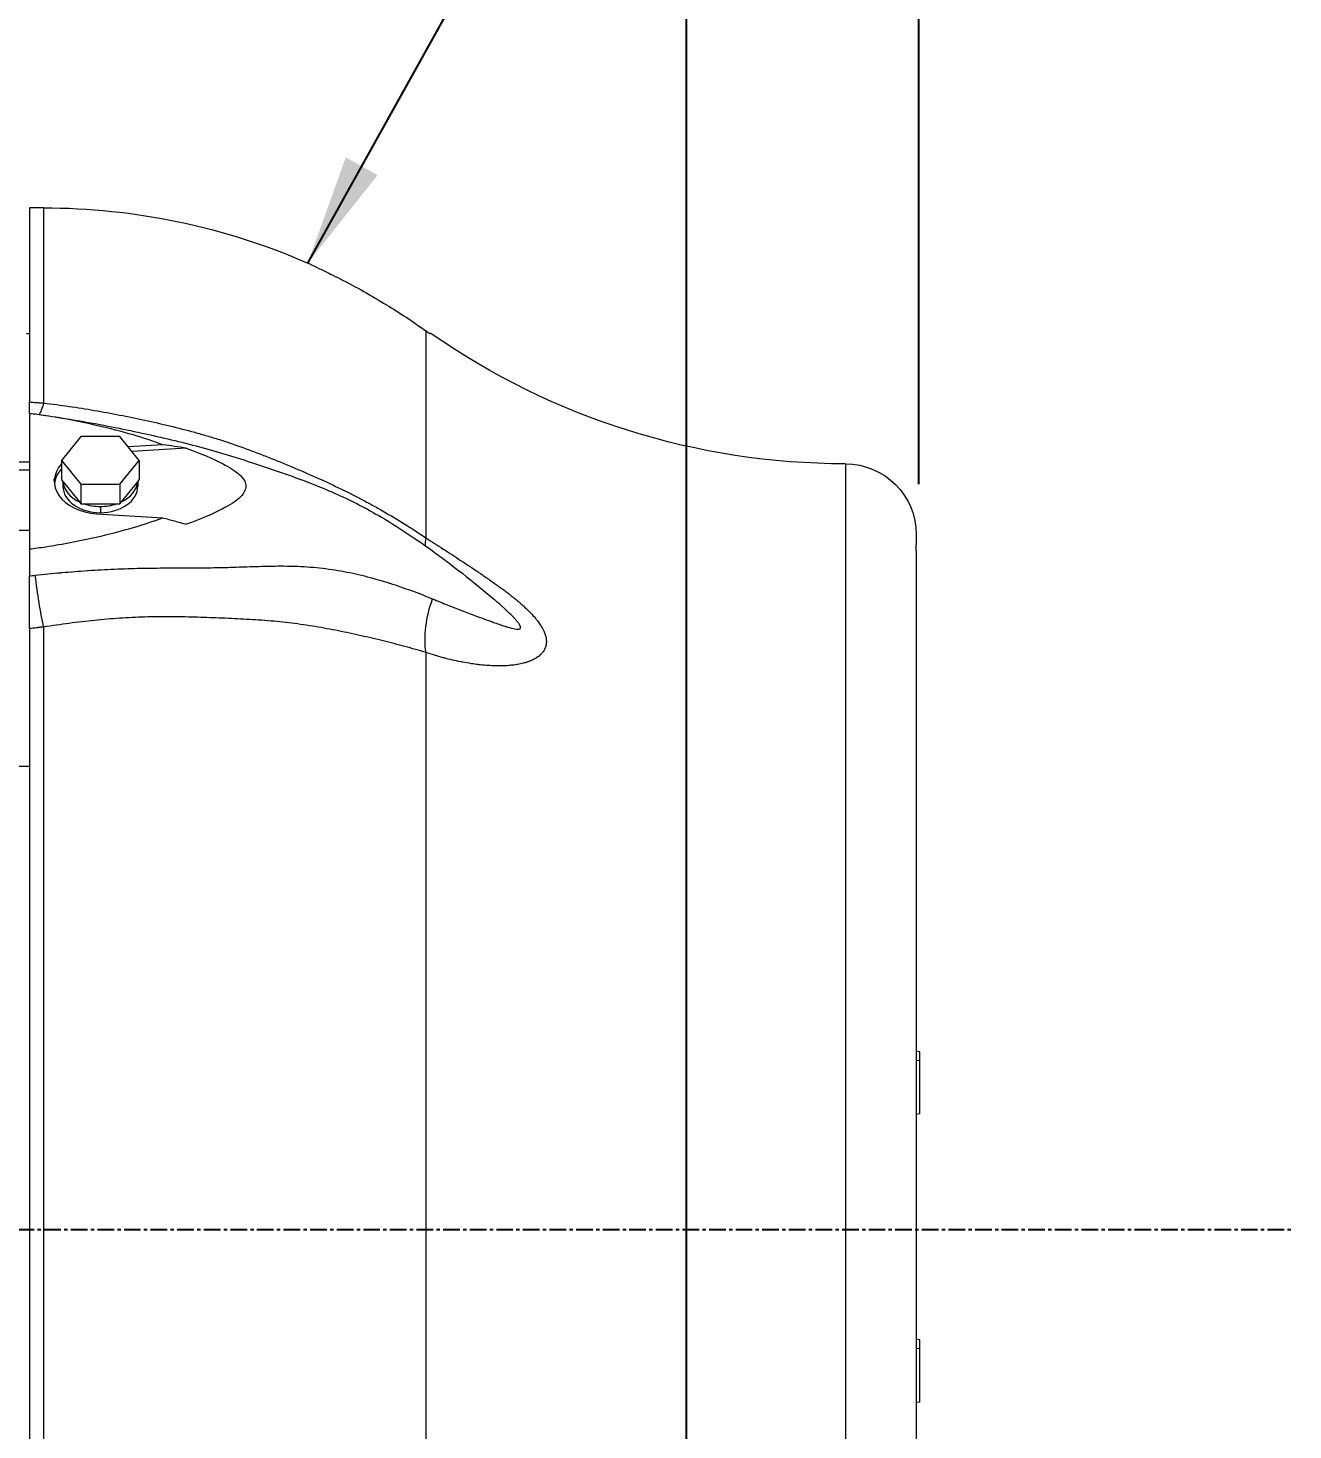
# Model space of a CAD drawing. Header units: millimetres. Extents: x 14484 to 44106, y -7531 to -758.
# Drawn here: x 20787.2 to 21143.9, y -1933.1 to -1537.6 of the extents above; entities that cross this region are included whole.
import ezdxf

# ---------------------------------------------------------------- set-up
doc = ezdxf.new("R2010")
doc.units = ezdxf.units.MM
doc.header["$LTSCALE"] = 15
doc.linetypes.add('CENTER', pattern=[2, 1.25, -0.25, 0.25, -0.25])
doc.layers.add('IA-DIBUJO', color=3, linetype='Continuous', lineweight=30)
for name, color, linetype in [('IA-DIM', 7, 'Continuous'), ('IA-EJES', 4, 'CENTER'), ('IA-TEXT', 2, 'Continuous')]:
    doc.layers.add(name, color=color, linetype=linetype)
doc.styles.add('ING-AMB', font='romans.shx', dxfattribs={"width": 0.75, "oblique": 15})
doc.dimstyles.new('ING-AMB 12.5', dxfattribs={"dimscale": 12.5, "dimtxt": 3, "dimasz": 2.5, "dimexe": 1, "dimexo": 1, "dimgap": 1, "dimtad": 1, "dimdec": 0, "dimzin": 0, "dimdsep": 46, "dimtxsty": 'ING-AMB', "dimcen": 0.1, "dimclrd": 7, "dimclre": 7, "dimclrt": 2, "dimadec": 0, "dimazin": 0, "dimtfac": 1, "dimtdec": 0, "dimtmove": 0, "dimatfit": 3, "dimfxl": 1, "dimtolj": 1, "dimtzin": 0, "dimarcsym": 0})
doc.dimstyles.new('ING-AMB 15', dxfattribs={"dimscale": 15, "dimtxt": 3, "dimasz": 2.5, "dimexe": 1, "dimexo": 1, "dimgap": 1, "dimtad": 1, "dimdec": 0, "dimzin": 0, "dimdsep": 46, "dimtxsty": 'ING-AMB', "dimcen": 0.1, "dimclrd": 7, "dimclre": 7, "dimclrt": 2, "dimadec": 0, "dimazin": 0, "dimtfac": 1, "dimtdec": 0, "dimtmove": 0, "dimatfit": 0, "dimfxl": 1.25, "dimtolj": 1, "dimtzin": 0, "dimarcsym": 1})

# ---------------------------------------------------------------- blocks, each defined once
blk = doc.blocks.new('A$C0d3526db')
at = {"color": 0, "linetype": 'Continuous', "lineweight": 0, "extrusion": (2.22045e-16, 1, -2.22045e-16)}
for p, q in [((332.45, 319.85), (332.45, 265.1)), ((336.45, 319.85), (332.45, 319.85)), ((336.45, 319.85), (336.45, 264.75)), ((444.28, 285.11), (444.28, 226.73)), ((331.66, 284.35), (332.45, 284.35)), ((332.45, 261.85), (332.45, 261.81)), ((332.45, 261.81), (332.45, 223.62)), ((346.97, 255.3), (341.48, 248.58)), ((357.93, 255.3), (346.97, 255.3)), ((363.42, 248.58), (357.93, 255.3)), ((370.06, 253.03), (360.28, 252.43)), ((376.67, 252.03), (361.38, 251.08)), ((295.95, 245.9), (332.45, 245.9)), ((329.45, 248.22), (332.45, 248.22)), ((341.48, 248.58), (341.48, 243.07)), ((341.48, 248.58), (346.97, 241.87)), ((357.93, 241.87), (363.42, 248.58)), ((363.42, 248.58), (363.42, 243.07)), ((562.55, 247.62), (562.55, -119.87)), ((339.45, 242.71), (339.45, 243.42)), ((341.48, 243.07), (341.93, 242.52)), ((341.9, 242.55), (341.9, 241.3)), ((341.93, 242.52), (346.52, 236.9)), ((346.97, 241.87), (346.97, 236.35)), ((346.97, 241.87), (357.93, 241.87)), ((357.93, 241.87), (357.93, 236.35)), ((358.38, 236.9), (362.97, 242.52)), ((362.97, 242.52), (363.42, 243.07)), ((363, 242.55), (363, 241.3)), ((346.52, 236.9), (346.97, 236.35)), ((346.97, 236.35), (347.86, 236.35)), ((347.86, 236.35), (357.04, 236.35)), ((351.32, 233.56), (370.06, 232.4)), ((352.45, 235.61), (352.45, 233.84)), ((357.04, 236.35), (357.93, 236.35)), ((357.93, 236.35), (358.38, 236.9)), ((295.95, 228.93), (332.45, 228.93)), ((582.55, 227.62), (582.55, 224.79)), ((332.45, 223.62), (332.45, 216.01)), ((582.55, 224.79), (582.54, 224.79)), ((582.55, 223.17), (582.55, 224.79)), ((582.55, 223.17), (582.55, -93.52)), ((332.45, 201.13), (332.45, -136.43)), ((336.45, 201.6), (336.45, -136.9)), ((444.28, 194.38), (444.28, -129.68)), ((329.45, 162.36), (332.45, 162.36)), ((583.55, 81.77), (582.55, 81.95)), ((583.55, 79.21), (582.55, 79.33)), ((583.55, 79.21), (583.55, 81.77)), ((583.55, 64.24), (583.55, 79.21)), ((583.55, 64.24), (582.55, 64.07)), ((583.55, 0.46), (582.55, 0.63)), ((583.55, -2.11), (583.55, 0.46)), ((583.55, -2.11), (582.55, -1.99)), ((583.55, -17.07), (583.55, -2.11)), ((583.55, -17.07), (582.55, -17.25))]:
    blk.add_line(p, q, dxfattribs=at)
at = {"color": 0, "linetype": 'Continuous', "lineweight": 0, "extrusion": (-4.93038e-32, -2.22045e-16, -1)}
for centre, radius, start, end in [((-336.45, 133.85), 186, 90, 113.6118), ((-562.55, 451.62), 204, 270, 304.9193), ((-562.55, 227.62), 20, 90, 180)]:
    blk.add_arc(centre, radius, start, end, dxfattribs=at)
at = {"color": 0, "linetype": 'Continuous', "lineweight": 0}
for centre, major_axis, ratio, start_param, end_param in [((564.28, 453.88), (0, -207.34), 0.996195, -0.619913, -0.613541), ((352.45, 242.71), (-13, 0), 0.707107, -0.566435, 1.48353), ((352.45, 241.3), (-13, 0), 0.707107, -0.566435, -0.076999), ((352.45, 241.3), (-10.55, 0), 0.707107, 0, 1.570796), ((352.45, 243.07), (-10.55, 0), 0.707107, 0.07366, 0.973537), ((352.45, 241.3), (10.55, 0), 0.707107, -1.570796, 0), ((352.45, 243.07), (10.55, 0), 0.707107, -0.973537, -0.07366), ((352.45, 243.07), (10.55, 0), 0.707107, -2.020735, -1.570796), ((352.45, 243.07), (10.55, 0), 0.707107, -1.570796, -1.120858), ((455.88, 239.25), (-11.1, -16.64), 0.250538, -0.569122, -0.349141)]:
    blk.add_ellipse(centre, major_axis=major_axis, ratio=ratio, start_param=start_param, end_param=end_param, dxfattribs=at)
at = {"color": 0, "linetype": 'Continuous', "lineweight": 0, "extrusion": (-5.85483e-32, -2.22045e-16, -1)}
blk.add_ellipse((336.45, 280.92), major_axis=(-1.99, -19.9), ratio=0.135557, start_param=-0.636234, end_param=-0.240179, dxfattribs=at)
at = {"color": 0, "linetype": 'Continuous', "lineweight": 0, "extrusion": (-4.93038e-32, -2.22045e-16, -1)}
blk.add_ellipse((336.45, 213.37), major_axis=(-2.72, 19.81), ratio=0.098719, start_param=-2.193457, end_param=-1.41496, dxfattribs=at)
at = {"color": 0, "linetype": 'Continuous', "lineweight": 0, "extrusion": (-3.69779e-32, -2.22045e-16, -1)}
blk.add_ellipse((455.88, 204.81), major_axis=(5.94, 19.1), ratio=0.53719, start_param=-2.305495, end_param=-1.490514, dxfattribs=at)
at = {"color": 0, "linetype": 'Continuous', "lineweight": 0}
for points, knots in [([(410.95, 304.28), (410.95, 304.28), (410.95, 304.28), (410.96, 304.27), (411.03, 304.24), (411.33, 304.1), (411.6, 303.97), (412.54, 303.52), (413.34, 303.14), (415.2, 302.24), (416.23, 301.73), (418.22, 300.74), (419.14, 300.28), (420.08, 299.8)], [3.337601, 3.337601, 3.337601, 3.337601, 3.358513, 3.358513, 3.541701, 3.541701, 3.795503, 3.795503, 4.200559, 4.200559, 4.588228, 4.588228, 4.902788, 4.902788, 4.902788, 4.902788]), ([(420.08, 299.8), (424.65, 297.49), (429.02, 295.03), (436.83, 290.24), (440.57, 287.77), (444.28, 285.11)], [120.457152, 120.457152, 120.457152, 120.457152, 121.899505, 121.899505, 123.212768, 123.212768, 123.212768, 123.212768]), ([(332.45, 265.1), (333.11, 265.04), (333.78, 264.98), (334.44, 264.93), (334.46, 264.93), (334.48, 264.93), (334.5, 264.92), (334.52, 264.92), (334.54, 264.92), (334.57, 264.92), (334.61, 264.92), (334.65, 264.91), (334.69, 264.91), (334.78, 264.9), (334.86, 264.9), (334.94, 264.89), (335.11, 264.87), (335.28, 264.86), (335.45, 264.84), (335.78, 264.82), (336.12, 264.79), (336.45, 264.75)], [0, 0, 0, 0, 0.002009239, 0.002009239, 0.002009239, 0.002072795, 0.002072795, 0.002072795, 0.002136349, 0.002136349, 0.002136349, 0.00226345, 0.00226345, 0.00226345, 0.002517626, 0.002517626, 0.002517626, 0.003025871, 0.003025871, 0.003025871, 0.004041933, 0.004041933, 0.004041933, 0.004041933]), ([(332.45, 261.85), (335.3, 261.55), (338.14, 261.13), (344.79, 260.08), (348.59, 259.41), (358.09, 257.61), (363.78, 256.44), (374.8, 253.91), (380.15, 252.55), (388.75, 250.03), (392.07, 248.99), (399.08, 246.7), (402.79, 245.43), (409.45, 243.04), (412.41, 241.92), (417.45, 239.83), (419.57, 238.89), (423.73, 236.92), (425.78, 235.88), (429.93, 233.63), (432.04, 232.41), (436.44, 229.7), (438.72, 228.21), (443.68, 224.84), (446.32, 222.94), (452, 218.71), (455.02, 216.36), (460.14, 212.21), (462.27, 210.43), (464.36, 208.63)], [0, 0, 0, 0, 8.604785, 8.604785, 20.188363, 20.188363, 37.616671, 37.616671, 54.114908, 54.114908, 64.683334, 64.683334, 76.51897, 76.51897, 85.944454, 85.944454, 92.965654, 92.965654, 100.045976, 100.045976, 107.722773, 107.722773, 116.514727, 116.514727, 127.158205, 127.158205, 139.881968, 139.881968, 149.232296, 149.232296, 149.232296, 149.232296]), ([(370.06, 253.03), (367.38, 254.03), (364.56, 254.95), (358.47, 256.73), (355.06, 257.6), (346.94, 259.47), (341.78, 260.48), (335.52, 261.43), (333.96, 261.64), (332.45, 261.81)], [0.000001, 0.000001, 0.000001, 0.000001, 0.910773, 0.910773, 1.975436, 1.975436, 3.47505, 3.47505, 3.945478, 3.945478, 3.945478, 3.945478]), ([(336.45, 264.75), (337.65, 264.63), (338.86, 264.49), (340.05, 264.33), (341.25, 264.18), (342.45, 264.02), (343.64, 263.84), (346.03, 263.49), (348.41, 263.11), (350.78, 262.7), (353.16, 262.29), (355.53, 261.85), (357.89, 261.39), (360.26, 260.93), (362.62, 260.45), (364.98, 259.94), (367.34, 259.43), (369.69, 258.89), (372.04, 258.33), (374.38, 257.76), (376.72, 257.16), (379.05, 256.52), (380.22, 256.2), (381.38, 255.87), (382.54, 255.52), (383.7, 255.18), (384.86, 254.82), (386.01, 254.46), (388.32, 253.72), (390.62, 252.94), (392.91, 252.11), (394.06, 251.69), (395.2, 251.27), (396.34, 250.84), (397.48, 250.4), (398.62, 249.96), (399.75, 249.51), (402.01, 248.62), (404.25, 247.7), (406.48, 246.76), (408.7, 245.83), (410.91, 244.87), (413.1, 243.9), (415.29, 242.92), (417.46, 241.92), (419.6, 240.89), (421.75, 239.86), (423.87, 238.79), (425.98, 237.69), (427.03, 237.14), (428.07, 236.58), (429.11, 236), (430.15, 235.43), (431.19, 234.85), (432.21, 234.26), (434.27, 233.08), (436.3, 231.85), (438.31, 230.6), (440.33, 229.34), (442.31, 228.05), (444.28, 226.73)], [0, 0, 0, 0, 0.0036195, 0.0036195, 0.0036195, 0.0072372, 0.0072372, 0.0072372, 0.0144744, 0.0144744, 0.0144744, 0.0217117, 0.0217117, 0.0217117, 0.0289489, 0.0289489, 0.0289489, 0.0361861, 0.0361861, 0.0361861, 0.0434233, 0.0434233, 0.0434233, 0.047044, 0.047044, 0.047044, 0.0506606, 0.0506606, 0.0506606, 0.0578978, 0.0578978, 0.0578978, 0.0615192, 0.0615192, 0.0615192, 0.065135, 0.065135, 0.065135, 0.0723722, 0.0723722, 0.0723722, 0.0796095, 0.0796095, 0.0796095, 0.0868467, 0.0868467, 0.0868467, 0.0940836, 0.0940836, 0.0940836, 0.0977018, 0.0977018, 0.0977018, 0.1013202, 0.1013202, 0.1013202, 0.1085576, 0.1085576, 0.1085576, 0.1157956, 0.1157956, 0.1157956, 0.1157956]), ([(376.67, 252.03), (375.58, 252.2), (374.47, 252.38), (372.27, 252.71), (371.16, 252.87), (370.06, 253.03)], [0.000001, 0.000001, 0.000001, 0.000001, 0.3462461, 0.3462461, 0.6925795, 0.6925795, 0.6925795, 0.6925795]), ([(376.67, 252.03), (380.71, 250.59), (384.24, 249.08), (389.09, 246.56), (390.53, 245.58), (392.12, 244.18), (392.69, 243.55), (393.33, 242.37), (393.49, 241.84), (393.48, 240.74), (393.32, 240.21), (392.67, 239.02), (392.1, 238.39), (390.48, 236.99), (389.03, 236), (384.16, 233.49), (380.68, 232), (376.67, 230.57)], [0.000001, 0.000001, 0.000001, 0.000001, 1.356054, 1.356054, 2.486796, 2.486796, 3.238426, 3.238426, 3.810063, 3.810063, 4.382084, 4.382084, 5.138735, 5.138735, 6.276824, 6.276824, 7.598369, 7.598369, 7.598369, 7.598369]), ([(332.45, 223.62), (333.96, 223.79), (335.53, 224), (341.79, 224.95), (346.95, 225.97), (355.07, 227.83), (358.47, 228.71), (364.56, 230.48), (367.38, 231.4), (370.06, 232.4)], [0, 0, 0, 0, 0.459052, 0.459052, 1.91744, 1.91744, 2.952192, 2.952192, 3.837529, 3.837529, 3.837529, 3.837529]), ([(370.06, 232.4), (371.16, 232.1), (372.27, 231.8), (374.47, 231.2), (375.58, 230.89), (376.67, 230.57)], [0.000001, 0.000001, 0.000001, 0.000001, 0.346132, 0.346132, 0.6921748, 0.6921748, 0.6921748, 0.6921748]), ([(444.28, 226.73), (445.9, 225.68), (447.52, 224.63), (449.15, 223.58), (449.23, 223.52), (449.31, 223.47), (449.39, 223.42), (450.94, 222.42), (452.49, 221.41), (454.05, 220.39), (454.2, 220.28), (454.36, 220.18), (454.51, 220.08), (455.36, 219.52), (456.22, 218.96), (457.07, 218.39), (457.7, 217.97), (458.34, 217.55), (458.97, 217.12), (459.19, 216.97), (459.41, 216.83), (459.62, 216.68), (460.23, 216.27), (460.83, 215.86), (461.43, 215.44), (461.67, 215.27), (461.92, 215.1), (462.17, 214.93), (462.74, 214.53), (463.31, 214.13), (463.88, 213.72), (464.15, 213.53), (464.42, 213.34), (464.68, 213.15), (466.04, 212.17), (467.37, 211.17), (468.68, 210.13), (468.95, 209.91), (469.23, 209.68), (469.51, 209.46), (469.89, 209.14), (470.27, 208.82), (470.65, 208.5), (470.76, 208.41), (470.86, 208.32), (470.97, 208.22), (471.23, 207.99), (471.49, 207.76), (471.75, 207.53), (472.22, 207.11), (472.67, 206.68), (473.12, 206.24), (473.35, 206.02), (473.57, 205.79), (473.79, 205.56), (474.23, 205.1), (474.66, 204.63), (475.06, 204.15), (475.24, 203.95), (475.41, 203.74), (475.57, 203.53), (475.7, 203.38), (475.82, 203.22), (475.94, 203.06), (476.21, 202.69), (476.46, 202.32), (476.7, 201.95), (476.8, 201.79), (476.9, 201.63), (476.99, 201.47), (477.11, 201.25), (477.23, 201.04), (477.34, 200.82), (477.4, 200.69), (477.46, 200.56), (477.52, 200.44), (477.55, 200.37), (477.57, 200.31), (477.6, 200.25), (477.68, 200.06), (477.76, 199.87), (477.82, 199.68), (477.85, 199.59), (477.88, 199.5), (477.91, 199.41), (478.12, 198.74), (478.23, 198.1), (478.23, 197.47), (478.23, 197.16), (478.2, 196.85), (478.15, 196.55), (478.14, 196.51), (478.13, 196.47), (478.12, 196.43), (478.07, 196.17), (478, 195.93), (477.9, 195.69), (477.88, 195.62), (477.85, 195.55), (477.82, 195.48), (477.68, 195.18), (477.52, 194.9), (477.33, 194.63), (477.22, 194.48), (477.1, 194.33), (476.98, 194.18), (476.88, 194.08), (476.79, 193.97), (476.69, 193.87), (476.35, 193.54), (475.97, 193.24), (475.56, 192.97), (475.4, 192.86), (475.23, 192.76), (475.06, 192.66), (474.76, 192.49), (474.44, 192.33), (474.11, 192.18), (474, 192.13), (473.89, 192.08), (473.77, 192.04), (473.55, 191.95), (473.33, 191.86), (473.1, 191.78), (472.99, 191.74), (472.88, 191.7), (472.77, 191.67), (472.42, 191.56), (472.07, 191.46), (471.71, 191.36), (471.46, 191.3), (471.2, 191.24), (470.94, 191.18), (470.46, 191.08), (469.98, 191), (469.49, 190.92), (469.21, 190.88), (468.94, 190.85), (468.66, 190.82), (468.16, 190.76), (467.64, 190.71), (467.13, 190.68), (466.85, 190.66), (466.57, 190.65), (466.29, 190.64), (465.75, 190.62), (465.21, 190.61), (464.67, 190.61), (464.4, 190.61), (464.14, 190.62), (463.87, 190.62), (462.47, 190.65), (461.05, 190.75), (459.64, 190.91), (459.42, 190.93), (459.2, 190.95), (458.98, 190.98), (458.35, 191.06), (457.72, 191.14), (457.09, 191.24), (456.24, 191.37), (455.39, 191.51), (454.53, 191.68), (454.38, 191.71), (454.22, 191.74), (454.06, 191.77), (452.51, 192.08), (450.95, 192.44), (449.4, 192.85), (449.32, 192.87), (449.23, 192.89), (449.15, 192.91), (447.52, 193.35), (445.89, 193.84), (444.28, 194.38)], [0, 0, 0, 0, 0.00595538, 0.00595538, 0.00595538, 0.00625049, 0.00625049, 0.00625049, 0.01191076, 0.01191076, 0.01191076, 0.01247241, 0.01247241, 0.01247241, 0.01557087, 0.01557087, 0.01557087, 0.01786614, 0.01786614, 0.01786614, 0.01865949, 0.01865949, 0.01865949, 0.02084383, 0.02084383, 0.02084383, 0.0217368, 0.0217368, 0.0217368, 0.02382152, 0.02382152, 0.02382152, 0.02479926, 0.02479926, 0.02479926, 0.02977689, 0.02977689, 0.02977689, 0.03084314, 0.03084314, 0.03084314, 0.03233205, 0.03233205, 0.03233205, 0.03275458, 0.03275458, 0.03275458, 0.03380857, 0.03380857, 0.03380857, 0.03573227, 0.03573227, 0.03573227, 0.03671863, 0.03671863, 0.03671863, 0.03870996, 0.03870996, 0.03870996, 0.03956076, 0.03956076, 0.03956076, 0.04019881, 0.04019881, 0.04019881, 0.04168765, 0.04168765, 0.04168765, 0.04232697, 0.04232697, 0.04232697, 0.0431765, 0.0431765, 0.0431765, 0.04368042, 0.04368042, 0.04368042, 0.04392092, 0.04392092, 0.04392092, 0.04466534, 0.04466534, 0.04466534, 0.04501355, 0.04501355, 0.04501355, 0.04764303, 0.04764303, 0.04764303, 0.04895057, 0.04895057, 0.04895057, 0.04913188, 0.04913188, 0.04913188, 0.05027257, 0.05027257, 0.05027257, 0.05062072, 0.05062072, 0.05062072, 0.05210956, 0.05210956, 0.05210956, 0.05296312, 0.05296312, 0.05296312, 0.05359841, 0.05359841, 0.05359841, 0.05572842, 0.05572842, 0.05572842, 0.0565761, 0.0565761, 0.0565761, 0.05806494, 0.05806494, 0.05806494, 0.0585735, 0.0585735, 0.0585735, 0.05955379, 0.05955379, 0.05955379, 0.06002185, 0.06002185, 0.06002185, 0.06148457, 0.06148457, 0.06148457, 0.06253148, 0.06253148, 0.06253148, 0.06444688, 0.06444688, 0.06444688, 0.06550917, 0.06550917, 0.06550917, 0.06745155, 0.06745155, 0.06745155, 0.06848686, 0.06848686, 0.06848686, 0.07048939, 0.07048939, 0.07048939, 0.07146455, 0.07146455, 0.07146455, 0.07662118, 0.07662118, 0.07662118, 0.07741992, 0.07741992, 0.07741992, 0.07970791, 0.07970791, 0.07970791, 0.08280614, 0.08280614, 0.08280614, 0.0833753, 0.0833753, 0.0833753, 0.08903213, 0.08903213, 0.08903213, 0.08933068, 0.08933068, 0.08933068, 0.09528606, 0.09528606, 0.09528606, 0.09528606]), ([(582.55, 223.17), (582.55, 223.58), (582.54, 223.92), (582.54, 224.28), (582.54, 224.38), (582.54, 224.5), (582.54, 224.54), (582.54, 224.6), (582.54, 224.63), (582.54, 224.67), (582.54, 224.7), (582.54, 224.75), (582.54, 224.77), (582.54, 224.79), (582.54, 224.79), (582.54, 224.79)], [-3.0343461, -3.0343461, -3.0343461, -3.0343461, -2.8495023, -2.8495023, -2.7741129, -2.7741129, -2.7337415, -2.7337415, -2.7005796, -2.7005796, -2.6623045, -2.6623045, -2.5978224, -2.5978224, -2.565931, -2.565931, -2.565931, -2.565931]), ([(334.09, 216.18), (335.28, 216.31), (336.47, 216.44), (337.65, 216.56), (338.87, 216.68), (340.09, 216.8), (341.32, 216.91), (341.41, 216.92), (341.5, 216.93), (341.6, 216.94), (344.01, 217.16), (346.41, 217.35), (348.81, 217.51), (348.89, 217.52), (348.97, 217.53), (349.05, 217.53), (351.49, 217.69), (353.92, 217.83), (356.35, 217.93), (356.39, 217.93), (356.43, 217.94), (356.47, 217.94), (358.94, 218.04), (361.4, 218.12), (363.85, 218.17), (363.86, 218.17), (363.86, 218.17), (363.87, 218.17), (366.33, 218.22), (368.78, 218.24), (371.23, 218.26), (373.64, 218.27), (376.04, 218.27), (378.43, 218.28), (378.47, 218.28), (378.51, 218.28), (378.55, 218.28), (379.69, 218.29), (380.82, 218.3), (381.95, 218.31), (383.12, 218.32), (384.28, 218.33), (385.43, 218.36), (385.56, 218.36), (385.69, 218.36), (385.82, 218.36), (388.02, 218.41), (390.22, 218.47), (392.41, 218.55), (392.61, 218.55), (392.81, 218.56), (393.01, 218.57), (395.21, 218.64), (397.4, 218.72), (399.59, 218.76), (399.78, 218.77), (399.97, 218.77), (400.16, 218.77), (401.19, 218.79), (402.23, 218.81), (403.27, 218.81), (404.5, 218.81), (405.73, 218.8), (406.96, 218.76), (407.06, 218.76), (407.16, 218.76), (407.26, 218.75), (408.43, 218.72), (409.61, 218.66), (410.78, 218.58), (411.93, 218.5), (413.09, 218.4), (414.23, 218.28), (414.25, 218.28), (414.26, 218.28), (414.28, 218.27), (416.6, 218.02), (418.88, 217.68), (421.12, 217.26), (421.13, 217.26), (421.15, 217.25), (421.16, 217.25), (423.38, 216.83), (425.56, 216.33), (427.7, 215.78), (427.71, 215.77), (427.72, 215.77), (427.72, 215.77), (428.79, 215.49), (429.84, 215.2), (430.89, 214.9), (431.93, 214.6), (432.97, 214.28), (433.99, 213.95), (434.01, 213.95), (434.02, 213.95), (434.04, 213.94), (436.09, 213.29), (438.12, 212.59), (440.12, 211.86), (440.14, 211.86), (440.15, 211.85), (440.17, 211.85), (442.18, 211.11), (444.17, 210.34), (446.13, 209.52)], [0, 0, 0, 0, 0.0035603, 0.0035603, 0.0035603, 0.0072631, 0.0072631, 0.0072631, 0.007546, 0.007546, 0.007546, 0.0148453, 0.0148453, 0.0148453, 0.0150919, 0.0150919, 0.0150919, 0.0225147, 0.0225147, 0.0225147, 0.0226379, 0.0226379, 0.0226379, 0.0301685, 0.0301685, 0.0301685, 0.0301838, 0.0301838, 0.0301838, 0.0377298, 0.0377298, 0.0377298, 0.0451533, 0.0451533, 0.0451533, 0.0452757, 0.0452757, 0.0452757, 0.0487992, 0.0487992, 0.0487992, 0.0524234, 0.0524234, 0.0524234, 0.0528217, 0.0528217, 0.0528217, 0.0597386, 0.0597386, 0.0597386, 0.0603677, 0.0603677, 0.0603677, 0.0673147, 0.0673147, 0.0673147, 0.0679136, 0.0679136, 0.0679136, 0.0712126, 0.0712126, 0.0712126, 0.0751438, 0.0751438, 0.0751438, 0.0754596, 0.0754596, 0.0754596, 0.0792326, 0.0792326, 0.0792326, 0.0829503, 0.0829503, 0.0829503, 0.0830055, 0.0830055, 0.0830055, 0.0905515, 0.0905515, 0.0905515, 0.0905992, 0.0905992, 0.0905992, 0.0980975, 0.0980975, 0.0980975, 0.0981254, 0.0981254, 0.0981254, 0.1018581, 0.1018581, 0.1018581, 0.1055916, 0.1055916, 0.1055916, 0.1056434, 0.1056434, 0.1056434, 0.1131274, 0.1131274, 0.1131274, 0.1131894, 0.1131894, 0.1131894, 0.1207353, 0.1207353, 0.1207353, 0.1207353]), ([(332.45, 201.13), (332.45, 203.25), (332.45, 205.66), (332.45, 209.46), (332.45, 210.75), (332.45, 212.7), (332.45, 213.36), (332.45, 214.35), (332.45, 214.68), (332.45, 215.35), (332.45, 215.68), (332.45, 216.01)], [0, 0, 0, 0, 0.787235, 0.787235, 1.175702, 1.175702, 1.373432, 1.373432, 1.473242, 1.473242, 1.573609, 1.573609, 1.573609, 1.573609]), ([(446.13, 209.52), (447.51, 208.95), (448.89, 208.39), (450.27, 207.84), (451.09, 207.51), (451.91, 207.19), (452.72, 206.87), (453.26, 206.66), (453.79, 206.45), (454.32, 206.25), (454.98, 205.99), (455.64, 205.74), (456.29, 205.49), (456.94, 205.25), (457.58, 205), (458.22, 204.77), (458.56, 204.64), (458.89, 204.51), (459.23, 204.39), (460.13, 204.06), (461.02, 203.73), (461.91, 203.41), (462.08, 203.35), (462.25, 203.29), (462.43, 203.23), (462.84, 203.08), (463.25, 202.93), (463.65, 202.79), (464.2, 202.6), (464.75, 202.41), (465.29, 202.23), (465.38, 202.2), (465.47, 202.17), (465.56, 202.14), (465.97, 202), (466.38, 201.86), (466.79, 201.74), (466.89, 201.71), (466.99, 201.67), (467.09, 201.64), (467.22, 201.6), (467.36, 201.56), (467.49, 201.53), (467.71, 201.46), (467.93, 201.4), (468.14, 201.34), (468.29, 201.3), (468.44, 201.26), (468.59, 201.23), (468.82, 201.17), (469.06, 201.12), (469.29, 201.07), (469.3, 201.07), (469.3, 201.07), (469.31, 201.07), (469.55, 201.03), (469.78, 200.99), (470, 200.98), (470.06, 200.97), (470.12, 200.97), (470.18, 200.97), (470.23, 200.97), (470.28, 200.97), (470.33, 200.98), (470.43, 200.98), (470.53, 201), (470.62, 201.03), (470.67, 201.04), (470.71, 201.06), (470.75, 201.09), (470.79, 201.11), (470.83, 201.14), (470.86, 201.18), (470.88, 201.19), (470.89, 201.21), (470.9, 201.23), (470.91, 201.26), (470.92, 201.28), (470.93, 201.31), (470.94, 201.35), (470.95, 201.4), (470.95, 201.45), (470.95, 201.46), (470.95, 201.47), (470.95, 201.48), (470.95, 201.55), (470.93, 201.62), (470.91, 201.7), (470.89, 201.77), (470.86, 201.85), (470.83, 201.92), (470.8, 201.97), (470.78, 202.02), (470.76, 202.06), (470.7, 202.17), (470.64, 202.28), (470.57, 202.38), (470.55, 202.41), (470.54, 202.44), (470.52, 202.47), (470.44, 202.59), (470.35, 202.7), (470.27, 202.82), (470.24, 202.85), (470.21, 202.89), (470.19, 202.92), (470.11, 203.03), (470.02, 203.13), (469.94, 203.24), (469.73, 203.49), (469.52, 203.73), (469.3, 203.97), (469.28, 203.99), (469.26, 204.02), (469.24, 204.04), (469, 204.3), (468.76, 204.55), (468.52, 204.8), (468.4, 204.92), (468.28, 205.04), (468.16, 205.16), (467.78, 205.54), (467.4, 205.9), (467.02, 206.25), (466.95, 206.32), (466.88, 206.38), (466.81, 206.45), (466.57, 206.68), (466.32, 206.9), (466.08, 207.12), (465.89, 207.3), (465.69, 207.47), (465.5, 207.64), (465.43, 207.7), (465.37, 207.76), (465.3, 207.81), (464.99, 208.09), (464.68, 208.36), (464.36, 208.63)], [0, 0, 0, 0, 0.00534815, 0.00534815, 0.00534815, 0.00852092, 0.00852092, 0.00852092, 0.01060285, 0.01060285, 0.01060285, 0.01317616, 0.01317616, 0.01317616, 0.01570595, 0.01570595, 0.01570595, 0.01704183, 0.01704183, 0.01704183, 0.02061041, 0.02061041, 0.02061041, 0.02130229, 0.02130229, 0.02130229, 0.02295858, 0.02295858, 0.02295858, 0.02518752, 0.02518752, 0.02518752, 0.02556275, 0.02556275, 0.02556275, 0.02727164, 0.02727164, 0.02727164, 0.02769298, 0.02769298, 0.02769298, 0.02825313, 0.02825313, 0.02825313, 0.02918685, 0.02918685, 0.02918685, 0.02982321, 0.02982321, 0.02982321, 0.03086206, 0.03086206, 0.03086206, 0.03088832, 0.03088832, 0.03088832, 0.03195343, 0.03195343, 0.03195343, 0.03224274, 0.03224274, 0.03224274, 0.03248599, 0.03248599, 0.03248599, 0.03301855, 0.03301855, 0.03301855, 0.03328415, 0.03328415, 0.03328415, 0.03355111, 0.03355111, 0.03355111, 0.03368242, 0.03368242, 0.03368242, 0.03381738, 0.03381738, 0.03381738, 0.03403412, 0.03403412, 0.03403412, 0.03408366, 0.03408366, 0.03408366, 0.03434994, 0.03434994, 0.03434994, 0.03461622, 0.03461622, 0.03461622, 0.03477874, 0.03477874, 0.03477874, 0.03514878, 0.03514878, 0.03514878, 0.03525373, 0.03525373, 0.03525373, 0.03568133, 0.03568133, 0.03568133, 0.03581171, 0.03581171, 0.03581171, 0.03621389, 0.03621389, 0.03621389, 0.03719292, 0.03719292, 0.03719292, 0.03727901, 0.03727901, 0.03727901, 0.03834412, 0.03834412, 0.03834412, 0.03886413, 0.03886413, 0.03886413, 0.04047435, 0.04047435, 0.04047435, 0.04076879, 0.04076879, 0.04076879, 0.04179849, 0.04179849, 0.04179849, 0.04260458, 0.04260458, 0.04260458, 0.04287309, 0.04287309, 0.04287309, 0.04416192, 0.04416192, 0.04416192, 0.04416192]), ([(444.28, 194.38), (442.31, 194.98), (440.32, 195.55), (438.31, 196.1), (436.3, 196.64), (434.26, 197.16), (432.2, 197.67), (431.17, 197.92), (430.14, 198.17), (429.1, 198.41), (428.06, 198.66), (427.01, 198.9), (425.96, 199.13), (423.85, 199.61), (421.72, 200.06), (419.57, 200.49), (417.42, 200.92), (415.25, 201.33), (413.06, 201.69), (410.86, 202.05), (408.65, 202.38), (406.42, 202.66), (405.3, 202.79), (404.18, 202.92), (403.06, 203.03), (401.93, 203.15), (400.8, 203.25), (399.67, 203.34), (397.4, 203.53), (395.13, 203.67), (392.84, 203.8), (390.56, 203.92), (388.27, 204.02), (385.96, 204.12), (384.81, 204.16), (383.66, 204.21), (382.5, 204.25), (381.34, 204.29), (380.18, 204.32), (379.02, 204.36), (376.69, 204.42), (374.36, 204.46), (372.02, 204.47), (369.67, 204.48), (367.32, 204.46), (364.97, 204.39), (362.62, 204.33), (360.26, 204.22), (357.89, 204.06), (355.53, 203.91), (353.16, 203.7), (350.78, 203.46), (348.41, 203.21), (346.03, 202.93), (343.64, 202.61), (342.45, 202.45), (341.25, 202.28), (340.06, 202.11), (338.86, 201.94), (337.66, 201.77), (336.45, 201.6)], [0, 0, 0, 0, 0.0072735, 0.0072735, 0.0072735, 0.0145456, 0.0145456, 0.0145456, 0.0181827, 0.0181827, 0.0181827, 0.0218184, 0.0218184, 0.0218184, 0.0290899, 0.0290899, 0.0290899, 0.0363611, 0.0363611, 0.0363611, 0.043633, 0.043633, 0.043633, 0.0472694, 0.0472694, 0.0472694, 0.0509062, 0.0509062, 0.0509062, 0.0581801, 0.0581801, 0.0581801, 0.0654534, 0.0654534, 0.0654534, 0.0690895, 0.0690895, 0.0690895, 0.0727253, 0.0727253, 0.0727253, 0.0799965, 0.0799965, 0.0799965, 0.0872681, 0.0872681, 0.0872681, 0.0945407, 0.0945407, 0.0945407, 0.1018148, 0.1018148, 0.1018148, 0.1090899, 0.1090899, 0.1090899, 0.1127275, 0.1127275, 0.1127275, 0.1163648, 0.1163648, 0.1163648, 0.1163648]), ([(336.45, 201.6), (336.12, 201.55), (335.78, 201.51), (335.45, 201.47), (335.28, 201.45), (335.11, 201.43), (334.94, 201.41), (334.86, 201.4), (334.78, 201.39), (334.69, 201.38), (334.65, 201.38), (334.61, 201.37), (334.57, 201.37), (334.54, 201.37), (334.52, 201.36), (334.5, 201.36), (334.48, 201.36), (334.46, 201.36), (334.44, 201.36), (333.78, 201.28), (333.11, 201.21), (332.45, 201.13)], [0, 0, 0, 0, 0.001016062, 0.001016062, 0.001016062, 0.001524307, 0.001524307, 0.001524307, 0.001778483, 0.001778483, 0.001778483, 0.001905584, 0.001905584, 0.001905584, 0.001969138, 0.001969138, 0.001969138, 0.002032694, 0.002032694, 0.002032694, 0.004041933, 0.004041933, 0.004041933, 0.004041933])]:
    blk.add_open_spline(points, degree=3, knots=knots, dxfattribs=at)
for points in [[(445.78, 284.35), (445.78, 284.35), (445.64, 284.35), (445.36, 284.35)], [(332.45, 261.85), (332.45, 262.49), (332.45, 263.59), (332.45, 265.1)], [(332.45, 216.01), (333, 216.06), (333.55, 216.12), (334.09, 216.18)]]:
    blk.add_open_spline(points, degree=3, dxfattribs=at)
blk = doc.blocks.new('*D27')
at = {"layer": 'Defpoints', "color": 0, "transparency": 16777216}
for p in [(19085.1, -938.01), (19085.1, -1467.77), (20972.86, -2155.19)]:
    blk.add_point(p, dxfattribs=at)
at = {"layer": 'IA-DIM', "color": 7, "lineweight": -2, "transparency": 16777216}
for p, q in [((19085.1, -1452.77), (19085.1, -923.01)), ((20972.86, -2140.19), (20972.86, -923.01)), ((20935.36, -938.01), (19122.6, -938.01))]:
    blk.add_line(p, q, dxfattribs=at)
at = {"layer": 'IA-DIM', "color": 7, "transparency": 16777216}
for points in [[(19122.6, -931.76), (19122.6, -944.26), (19085.1, -938.01)], [(20935.36, -931.76), (20935.36, -944.26), (20972.86, -938.01)]]:
    blk.add_solid(points, dxfattribs=at)
at = {"layer": 'IA-DIM', "color": 2, "transparency": 16777216, "insert": (20028.98, -900.51), "char_height": 45, "attachment_point": 5, "style": 'ING-AMB'}
blk.add_mtext('\\A1;1888', dxfattribs=at)
blk = doc.blocks.new('*D33')
at = {"layer": 'Defpoints', "color": 0, "transparency": 16777216}
for p in [(21038.4, -834.59), (18723.4, -1002.17), (21038.4, -1681.29)]:
    blk.add_point(p, dxfattribs=at)
at = {"layer": 'IA-DIM', "color": 7, "lineweight": -2, "transparency": 16777216}
for p, q in [((18723.4, -987.17), (18723.4, -819.59)), ((21038.4, -1666.29), (21038.4, -819.59)), ((18760.9, -834.59), (21000.9, -834.59))]:
    blk.add_line(p, q, dxfattribs=at)
at = {"layer": 'IA-DIM', "color": 7, "transparency": 16777216}
for points in [[(18760.9, -828.34), (18760.9, -840.84), (18723.4, -834.59)], [(21000.9, -828.34), (21000.9, -840.84), (21038.4, -834.59)]]:
    blk.add_solid(points, dxfattribs=at)
at = {"layer": 'IA-DIM', "color": 2, "transparency": 16777216, "insert": (19880.9, -797.09), "char_height": 45, "attachment_point": 5, "style": 'ING-AMB'}
blk.add_mtext('\\A1;2315', dxfattribs=at)

msp = doc.modelspace()

# ---------------------------------------------------------------- linework, layer by layer
at = {"layer": 'IA-EJES', "ltscale": 0.25}
msp.add_lwpolyline([(18166.78, -1876.56), (21143.92, -1876.56)], dxfattribs=at)

# ---------------------------------------------------------------- block references
at = {"layer": 'IA-DIBUJO', "color": 8}
msp.add_blockref('A$C0d3526db', (20455.16, -1908.14), dxfattribs=at)

# ---------------------------------------------------------------- dimensions: what is measured, and where the dimension line sits
at = {"layer": 'IA-DIM', "color": 2}
for base, p1, p2, picture, middle in [((21038.4, -834.59), (18723.4, -1002.17), (21038.4, -1681.29), '*D33', (19880.9, -797.09)), ((19085.1, -938.01), (20972.86, -2155.19), (19085.1, -1467.77), '*D27', (20028.98, -900.51))]:
    dim = msp.add_linear_dim(base=base, p1=p1, p2=p2, dimstyle='ING-AMB 15', override={"dimpost": '\\X', "dimtmove": 1}, dxfattribs=at)
    dim.commit()
    dim.dimension.update_dxf_attribs({"geometry": picture, "text_midpoint": middle})

# ---------------------------------------------------------------- leaders
at = {"layer": 'IA-TEXT'}
msp.add_leader([(20866.11, -1603.86), (21074.44, -1229.72), (21104.54, -1229.72)], dimstyle='ING-AMB 12.5', override={"dimgap": 1, "dimtad": 1}, dxfattribs=at)

doc.saveas('drawing.dxf')
